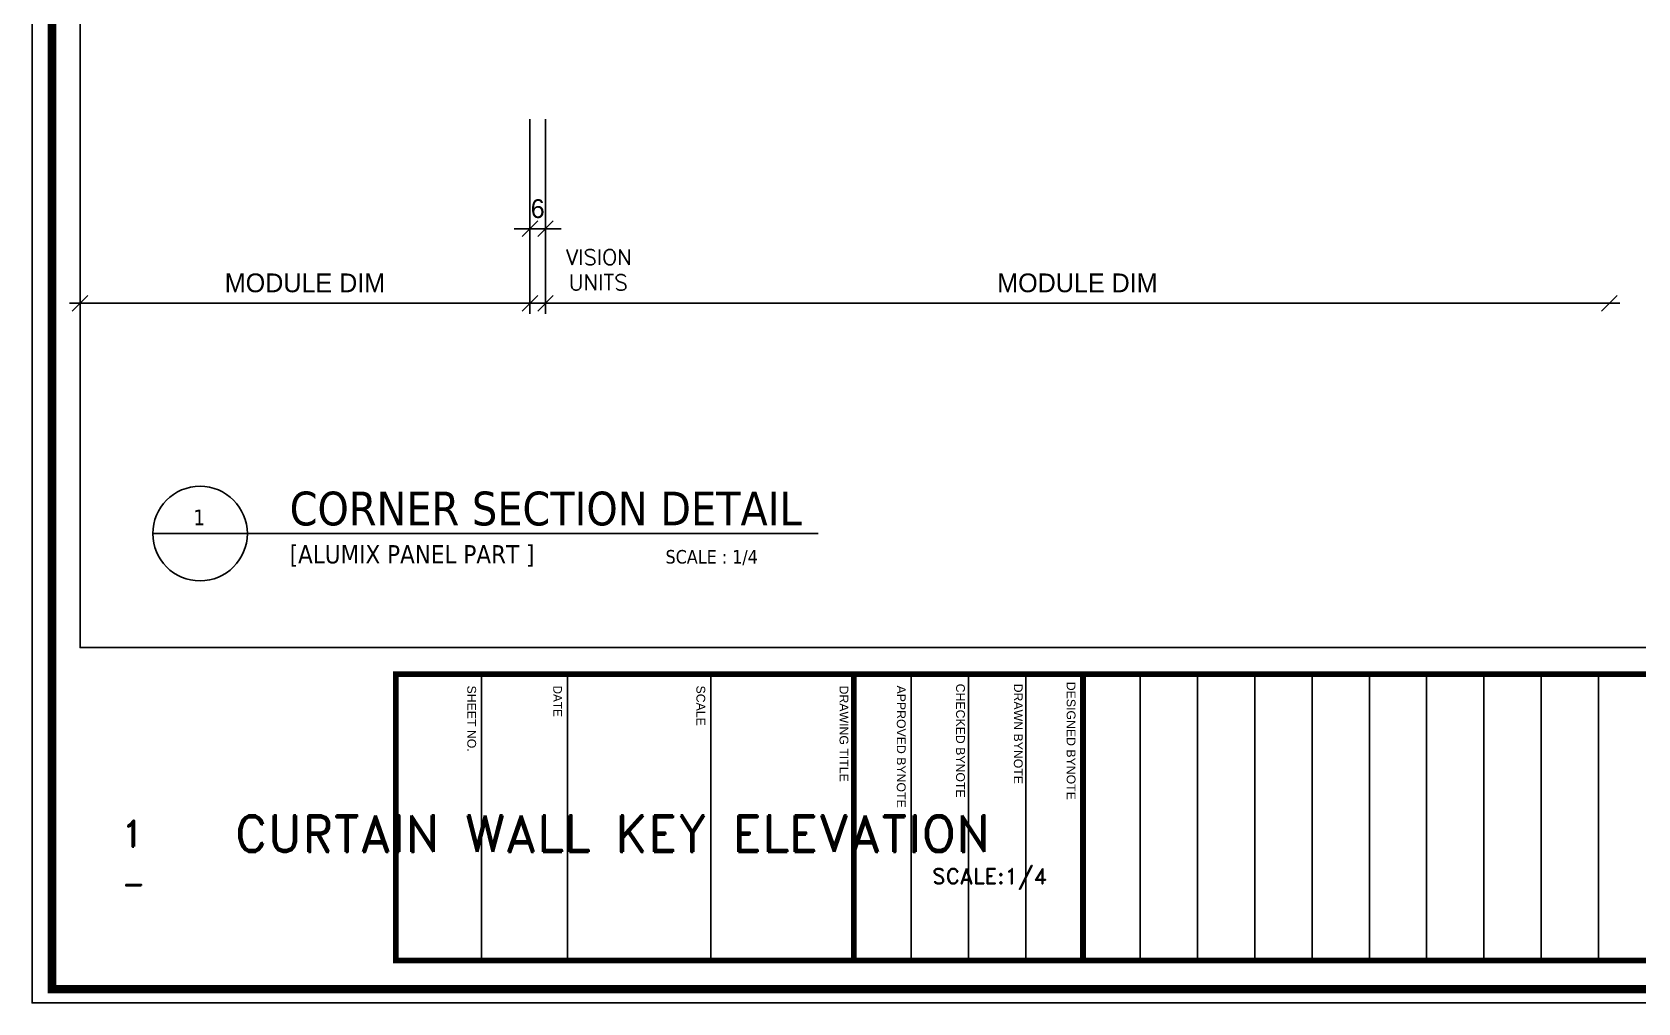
# Model space of a CAD drawing. Header units: millimetres. Extents: x 2352 to 12473, y 635 to 7997.
# Drawn here: x 3926 to 4542, y 2532 to 2905 of the extents above; entities that cross this region are included whole.
import ezdxf

# ---------------------------------------------------------------- set-up
doc = ezdxf.new("R2010")
doc.units = ezdxf.units.MM
doc.layers.get('Defpoints').update_dxf_attribs({"color": 187})
for name, color, linetype in [('1', 1, 'Continuous'), ('4', 4, 'Continuous'), ('A3', 7, 'Continuous'), ('nt', 34, 'Continuous'), ('SYM', 7, 'Continuous'), ('TE 07', 7, 'Continuous'), ('TEXT', 4, 'Continuous'), ('TITLE_TEXT', 7, 'Continuous')]:
    doc.layers.add(name, color=color, linetype=linetype)
doc.styles.add('HG', font='romand', dxfattribs={"bigfont": 'hg'})
doc.styles.add('HS1', font='simplex', dxfattribs={"height": 30, "bigfont": 'hs'})
doc.styles.get("Standard").update_dxf_attribs({"font": 'arial.ttf'})
doc.styles.add('알루이엔씨', font='Expo M.ttf')
doc.dimstyles.new('알루이엔씨4', dxfattribs={"dimscale": 4, "dimtxt": 1.8, "dimasz": 1.5, "dimexe": 1, "dimexo": 1, "dimgap": 1, "dimtad": 1, "dimdec": 1, "dimdsep": 46, "dimtxsty": '알루이엔씨', "dimblk": 'OBLIQUE', "dimcen": 2, "dimdle": 1, "dimclrd": 7, "dimclre": 7, "dimclrt": 3, "dimadec": 1, "dimazin": 0, "dimtfac": 1, "dimtdec": 1, "dimtix": 1, "dimtmove": 2, "dimatfit": 3, "dimfxl": 1, "dimtvp": 1, "dimtolj": 1, "dimtzin": 0, "dimarcsym": 0})

# ---------------------------------------------------------------- blocks, each defined once
blk = doc.blocks.new('_Oblique')
at = {"color": 0, "linetype": 'ByBlock', "lineweight": -2}
blk.add_line((-0.5, -0.5), (0.5, 0.5), dxfattribs=at)
blk = doc.blocks.new('*D178')
at = {"layer": 'Defpoints', "color": 0, "transparency": 16777216}
for p in [(3944.69, 2875.18), (4117.19, 2875.18), (3944.69, 2800.55)]:
    blk.add_point(p, dxfattribs=at)
at = {"layer": 'SYM', "color": 7, "lineweight": -2, "transparency": 16777216}
for p, q in [((4117.19, 2871.18), (4117.19, 2796.55)), ((4121.19, 2800.55), (3940.69, 2800.55))]:
    blk.add_line(p, q, dxfattribs=at)
at = {"layer": 'SYM', "color": 7, "lineweight": -2, "transparency": 16777216, "xscale": 6, "yscale": 6, "zscale": 6, "rotation": 180}
blk.add_blockref('_Oblique', (3944.69, 2800.55), dxfattribs=at)
at = {"layer": 'SYM', "color": 7, "lineweight": -2, "transparency": 16777216, "xscale": 6, "yscale": 6, "zscale": 6}
blk.add_blockref('_Oblique', (4117.19, 2800.55), dxfattribs=at)
at = {"layer": 'SYM', "color": 3, "transparency": 16777216, "insert": (4030.94, 2808.33), "char_height": 7.2, "attachment_point": 5, "style": '알루이엔씨'}
blk.add_mtext('\\A1;MODULE DIM', dxfattribs=at)
blk = doc.blocks.new('*D179')
at = {"layer": 'Defpoints', "color": 0, "transparency": 16777216}
for p in [(4123.19, 2875.18), (4531.19, 2875.18), (4531.19, 2800.55)]:
    blk.add_point(p, dxfattribs=at)
at = {"layer": 'SYM', "color": 7, "lineweight": -2, "transparency": 16777216}
for p, q in [((4123.19, 2871.18), (4123.19, 2796.55)), ((4119.19, 2800.55), (4535.19, 2800.55))]:
    blk.add_line(p, q, dxfattribs=at)
at = {"layer": 'SYM', "color": 7, "lineweight": -2, "transparency": 16777216, "xscale": 6, "yscale": 6, "zscale": 6, "rotation": 180}
blk.add_blockref('_Oblique', (4123.19, 2800.55), dxfattribs=at)
at = {"layer": 'SYM', "color": 7, "lineweight": -2, "transparency": 16777216, "xscale": 6, "yscale": 6, "zscale": 6}
blk.add_blockref('_Oblique', (4531.19, 2800.55), dxfattribs=at)
at = {"layer": 'SYM', "color": 3, "transparency": 16777216, "insert": (4327.19, 2808.33), "char_height": 7.2, "attachment_point": 5, "style": '알루이엔씨'}
blk.add_mtext('\\A1;MODULE DIM', dxfattribs=at)
blk = doc.blocks.new('*D180')
at = {"layer": 'Defpoints', "color": 0, "transparency": 16777216}
for p in [(4117.19, 2875.18), (4123.19, 2875.18), (4123.19, 2829.12)]:
    blk.add_point(p, dxfattribs=at)
at = {"layer": 'SYM', "color": 7, "lineweight": -2, "transparency": 16777216}
for p, q in [((4117.19, 2871.18), (4117.19, 2825.12)), ((4123.19, 2871.18), (4123.19, 2825.12)), ((4117.19, 2829.12), (4111.19, 2829.12)), ((4117.19, 2829.12), (4123.19, 2829.12)), ((4123.19, 2829.12), (4129.19, 2829.12))]:
    blk.add_line(p, q, dxfattribs=at)
at = {"layer": 'SYM', "color": 7, "lineweight": -2, "transparency": 16777216, "xscale": 6, "yscale": 6, "zscale": 6}
blk.add_blockref('_Oblique', (4117.19, 2829.12), dxfattribs=at)
at = {"layer": 'SYM', "color": 7, "lineweight": -2, "transparency": 16777216, "xscale": 6, "yscale": 6, "zscale": 6, "rotation": 180}
blk.add_blockref('_Oblique', (4123.19, 2829.12), dxfattribs=at)
at = {"layer": 'SYM', "color": 3, "transparency": 16777216, "insert": (4120.19, 2836.81), "char_height": 7.2, "attachment_point": 5, "style": '알루이엔씨'}
blk.add_mtext('\\A1;6', dxfattribs=at)
blk = doc.blocks.new('AL-TEMPLATE')
at = {"color": 9}
for p, q in [((2716.82, 1376.33), (2800.02, 1376.33)), ((2716.82, 1359.69), (2800.02, 1359.69)), ((2716.82, 1343.05), (2800.02, 1343.05)), ((2716.82, 1326.41), (2800.02, 1326.41)), ((2716.82, 1309.77), (2800.02, 1309.77)), ((2716.82, 1293.13), (2800.02, 1293.13)), ((2716.82, 1276.49), (2800.02, 1276.49)), ((2716.82, 1259.85), (2800.02, 1259.85)), ((2716.82, 1243.21), (2800.02, 1243.21)), ((2716.82, 1209.93), (2800.02, 1209.93)), ((2716.82, 1193.29), (2800.02, 1193.29)), ((2716.82, 1176.65), (2800.02, 1176.65)), ((2716.82, 1118.41), (2800.02, 1118.41)), ((2716.82, 1076.81), (2800.02, 1076.81)), ((2716.82, 1051.85), (2800.02, 1051.85))]:
    blk.add_line(p, q, dxfattribs=at)
for points, const_width in [([(1976.34, 1509.45), (2808.34, 1509.45), (2808.34, 927.05), (1976.34, 927.05)], 2.5), ([(2716.82, 1409.8), (2800.02, 1409.8), (2800.02, 1026.89), (2716.82, 1026.89)], 1.66)]:
    blk.add_lwpolyline(points, close=True, dxfattribs=dict(at, const_width=const_width))
at = {"color": 9, "const_width": 1.66}
for points in [[(2716.82, 1226.57), (2800.02, 1226.57)], [(2716.82, 1160.01), (2800.02, 1160.01)]]:
    blk.add_lwpolyline(points, dxfattribs=at)
at = {"layer": 'nt', "color": 254, "linetype": 'Continuous', "ltscale": 2}
blk.add_lwpolyline([(1972.34, 1515.25), (1972.34, 921.25), (2812.34, 921.25), (2812.34, 1515.25)], close=True, dxfattribs=at)
at = {"layer": 'TE 07'}
blk.add_lwpolyline([(1984.07, 1501.32), (2709.08, 1501.32), (2709.08, 935.18), (1984.07, 935.18)], close=True, dxfattribs=at)
at = {"color": 9, "attachment_point": 1}
for s, insert, char_height, width in [('DESIGNED BYNOTE', (2719.01, 1224.39), 2.5559, 438.9676), ('DRAWN BYNOTE', (2719.56, 1209.04), 2.5559, 438.9676), ('CHECKED BYNOTE', (2719.56, 1192.25), 2.5559, 438.9676), ('APPROVED BYNOTE', (2720.1, 1175.04), 2.5559, 438.9676), ('DRAWING TITLE', (2720.1, 1158.4), 2.5559, 438.9675), ('SCALE', (2720.1, 1116.8), 2.556, 438.9675), ('{\\fﾱﾼﾸﾲ|b0|i0|c129|p49;DATE}', (2720.1, 1075.2), 2.5559, 438.9675), ('SHEET NO.', (2720.1, 1050.24), 2.556, 438.9675)]:
    blk.add_mtext(s, dxfattribs=dict(at, insert=insert, char_height=char_height, width=width))

msp = doc.modelspace()

# ---------------------------------------------------------------- linework, layer by layer
at = {"linetype": 'Continuous'}
msp.add_line((3972.57, 2712.2), (4227.72, 2712.2), dxfattribs=at)
msp.add_circle((3990.71, 2712.2), 18.14, dxfattribs=at)

# ---------------------------------------------------------------- block references
at = {"layer": '4', "xscale": 1.32, "yscale": 1.32, "zscale": 1.32, "rotation": 270}
msp.add_blockref('AL-TEMPLATE', (2710.25, 6244.42), dxfattribs=at)

# ---------------------------------------------------------------- texts
at = {"layer": '1', "style": 'HG'}
for s, height, p in [('1', 10, (3960.54, 2592.13)), ('CURTAIN WALL KEY ELEVATION', 14, (4004.04, 2590.08)), ('-', 8, (3960.87, 2573.72))]:
    msp.add_text(s, height=height, dxfattribs=at).set_placement(p)
at = {"layer": 'A3', "style": 'HG'}
msp.add_text('SCALE:1/4', height=6, dxfattribs=at).set_placement((4271.51, 2577.76))
at = {"layer": 'TEXT', "color": 7, "style": 'HS1'}
for s, p in [('VISION', (4131.09, 2815.24)), ('UNITS', (4132.08, 2805.53))]:
    msp.add_text(s, height=6, dxfattribs=at).set_placement(p)
at = {"layer": 'TITLE_TEXT', "color": 2, "true_color": 0xffff00, "insert": (4025.07, 2715.08), "char_height": 12.96, "width": 229.6903, "attachment_point": 7, "line_spacing_factor": 0.963855}
msp.add_mtext('{\\fTahoma|b0|i0|c129|p34;CORNER\\fTahoma|b0|i0|c0|p34; SECTION DETAIL}', dxfattribs=at)
at = {"layer": 'TITLE_TEXT', "color": 3, "true_color": 0x00ff00, "attachment_point": 7, "line_spacing_factor": 0.963855}
for s, insert, char_height, width in [('\\fTahoma;1', (3988.11, 2715.38), 6, 8.9419), ('\\fTahoma;[ALUMIX PANEL PART ]', (4025.07, 2699.49), 7, 105.1355), ('\\fTahoma;SCALE : 1/4', (4169.23, 2700.04), 5.184, 42.074)]:
    msp.add_mtext(s, dxfattribs=dict(at, insert=insert, char_height=char_height, width=width))

# ---------------------------------------------------------------- dimensions: what is measured, and where the dimension line sits
at = {"layer": 'SYM'}
for base, p1, p2, picture, middle in [((3944.69, 2800.55), (4117.19, 2875.18), (3944.69, 2875.18), '*D178', (4030.94, 2808.33)), ((4531.19, 2800.55), (4123.19, 2875.18), (4531.19, 2875.18), '*D179', (4327.19, 2808.33))]:
    dim = msp.add_linear_dim(base=base, p1=p1, p2=p2, text='MODULE DIM', dimstyle='알루이엔씨4', override={"dimse2": 1}, dxfattribs=at)
    dim.commit()
    dim.dimension.update_dxf_attribs({"geometry": picture, "text_midpoint": middle})
dim = msp.add_linear_dim(base=(4123.19, 2829.12), p1=(4117.19, 2875.18), p2=(4123.19, 2875.18), dimstyle='알루이엔씨4', dxfattribs=at)
dim.commit()
dim.dimension.update_dxf_attribs({"geometry": '*D180', "text_midpoint": (4120.19, 2836.81)})

doc.saveas('drawing.dxf')
